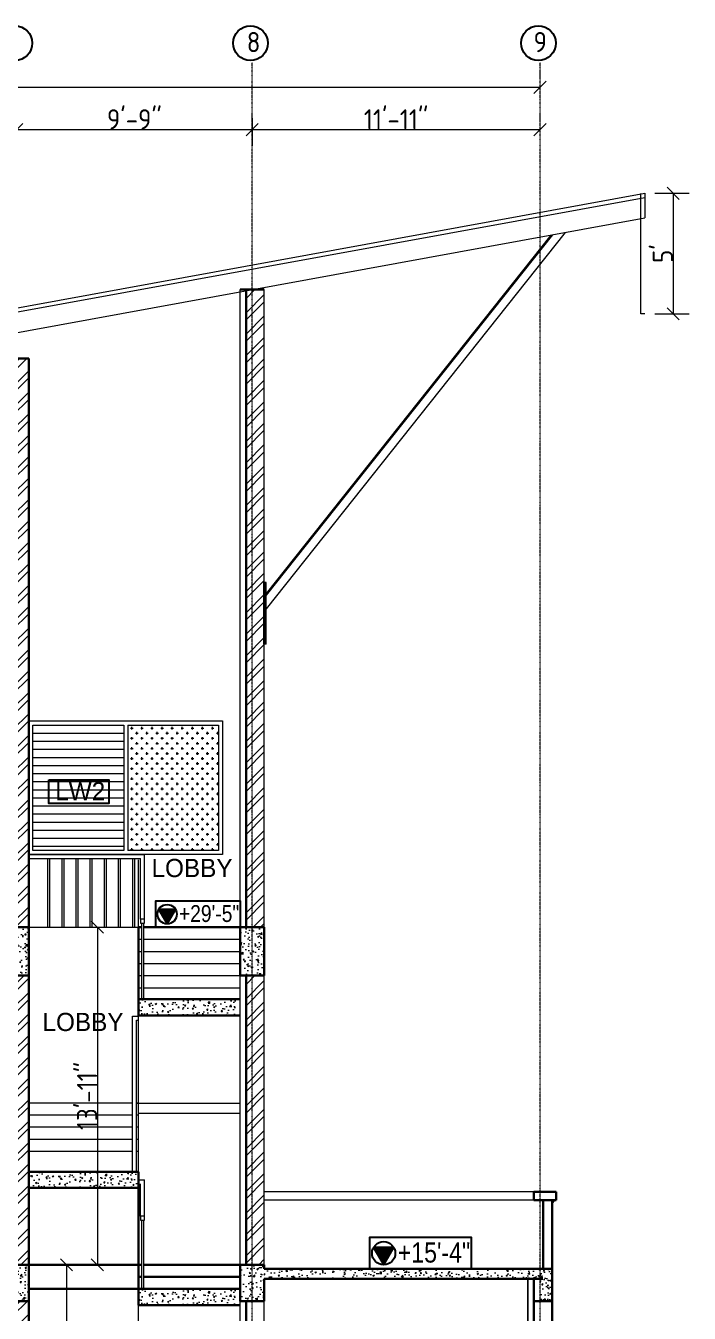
# Model space of a CAD drawing. Extents: x -95606 to 113309, y -42160 to -940.
# Drawn here: x -30488 to -30160, y -17604 to -16967 of the extents above; entities that cross this region are included whole.
import ezdxf

# ---------------------------------------------------------------- set-up
doc = ezdxf.new("R2010")
doc.units = 0
doc.header["$LTSCALE"] = 0.02
doc.header["$MEASUREMENT"] = 0
doc.header["$PDMODE"] = 3
doc.header["$PDSIZE"] = -2
doc.linetypes.add('ACAD_ISO04W100', pattern=[30, 24, -3, 0, -3])
doc.linetypes.add('CENTERX2', pattern=[101.6, 63.5, -12.7, 12.7, -12.7])
doc.layers.get('0').update_dxf_attribs({"linetype": 'CONTINUOUS'})
doc.layers.get('DEFPOINTS').update_dxf_attribs({"linetype": 'CONTINUOUS'})
for name, color, linetype, lineweight in [('dimension', 250, 'CONTINUOUS', 18), ('DOOR WIN TEXT', 102, 'CONTINUOUS', 25), ('Hatch', 252, 'CONTINUOUS', 9), ('RBH CENTER LINE', 1, 'ACAD_ISO04W100', 13), ('RBH DIMENSIONS', 8, 'CONTINUOUS', 15), ('RBH FURNISHING', 112, 'CONTINUOUS', 0), ('RBH GLASS', 254, 'CONTINUOUS', 5), ('RBH HAND RAIL - 0.13', 131, 'CONTINUOUS', 13), ('RBH hatch', 43, 'CONTINUOUS', 0), ('RBH TEXT', 50, 'CONTINUOUS', 13), ('RBH TEXT FRAME', 90, 'CONTINUOUS', 25), ('RBH WALL - 0.13', 253, 'CONTINUOUS', 13), ('RBH WALL - 0.18', 252, 'CONTINUOUS', 18), ('RBH WALL - 0.30', 7, 'CONTINUOUS', 30)]:
    doc.layers.add(name, color=color, linetype=linetype, lineweight=lineweight)
doc.layers.add('RBH DO & WIN', color=7, linetype='CONTINUOUS', lineweight=9, true_color=0x8a008a)
doc.styles.add('RBH-225', font='ARIALN.TTF', dxfattribs={"height": 225})
doc.styles.add('RBH-TEXT', font='ARIALN.TTF', dxfattribs={"height": 175})
doc.styles.get("Standard").update_dxf_attribs({"font": 'ISOCP'})
doc.dimstyles.new('RBH DIM 01', dxfattribs={"dimtxt": 10, "dimasz": 6, "dimexe": 8, "dimexo": 5, "dimgap": 0.09, "dimtad": 1, "dimdec": 0, "dimzin": 0, "dimdsep": 46, "dimlunit": 4, "dimtxsty": 'Standard', "dimblk": 'OBLIQUE', "dimcen": 0.09, "dimclrd": 4, "dimclre": 1, "dimclrt": 2, "dimadec": 0, "dimazin": 0, "dimtfac": 1, "dimtdec": 0, "dimtofl": 0, "dimtmove": 0, "dimatfit": 3, "dimldrblk": 'OPEN30', "dimfxl": 1, "dimtolj": 1, "dimtzin": 0, "dimlwd": -1, "dimlwe": -1, "dimarcsym": 0})
pattern_1 = [(50, (-400882.442, -522400.5036), (7.172601826, -0.62752135), [0.75, -8.25]), (355, (-400882.442, -522400.5036), (-1.38751334, 7.52192134), [0.6, -6.6]), (100.4514445, (-400881.8446, -522400.556), (5.78508847, 6.89439991), [0.63740192, -7.01142112]), (46.1842, (-400882.442, -522398.504), (10.67241331, -1.65519281), [1.125, -12.375]), (96.6356355, (-400881.553, -522398.642), (9.34661946, 9.741186), [0.95610342, -10.5171376]), (351.184164, (-400882.442, -522398.504), (9.34661945, 9.741186), [0.9, -9.90000001]), (21, (-400881.442, -522399.0036), (5.96907052, -4.026188907), [0.75, -8.25]), (326, (-400881.442, -522399.0036), (2.43315332, 7.25150045), [0.6, -6.6]), (71.4514447, (-400880.945, -522399.339), (8.40222377, 3.22531153), [0.6374019, -7.01142112]), (37.5, (-400882.4423, -522400.5036), (0.121598553, 3.328938538), [0, -6.52, 0, -6.7, 0, -6.625]), (7.5, (-400882.4423, -522400.5036), (2.630695374, 3.944117119), [0, -3.82, 0, -6.37, 0, -2.525]), (327.5, (-400884.6723, -522400.5036), (5.338224362, -0.225548717), [0, -2.5, 0, -7.8, 0, -10.35]), (317.5, (-400885.6723, -522400.5036), (5.831861693, 1.001049823), [0, -3.25, 0, -5.18, 0, -7.35])]
pattern_2 = [(50, (-400913.839, -522400.5036), (7.172601826, -0.62752135), [0.75, -8.25]), (355, (-400913.839, -522400.5036), (-1.38751334, 7.52192134), [0.6, -6.6]), (100.4514445, (-400913.241, -522400.556), (5.78508847, 6.89439991), [0.63740192, -7.01142112]), (46.1842, (-400913.839, -522398.504), (10.67241331, -1.65519281), [1.125, -12.375]), (96.6356355, (-400912.95, -522398.642), (9.34661946, 9.741186), [0.95610342, -10.5171376]), (351.184164, (-400913.839, -522398.504), (9.34661945, 9.741186), [0.9, -9.90000001]), (21, (-400912.839, -522399.0036), (5.96907052, -4.026188907), [0.75, -8.25]), (326, (-400912.839, -522399.0036), (2.43315332, 7.25150045), [0.6, -6.6]), (71.4514447, (-400912.3416, -522399.339), (8.40222377, 3.22531153), [0.6374019, -7.01142112]), (37.5, (-400913.839, -522400.5036), (0.121598553, 3.328938538), [0, -6.52, 0, -6.7, 0, -6.625]), (7.5, (-400913.839, -522400.5036), (2.630695374, 3.944117119), [0, -3.82, 0, -6.37, 0, -2.525]), (327.5, (-400916.069, -522400.5036), (5.338224362, -0.225548717), [0, -2.5, 0, -7.8, 0, -10.35]), (317.5, (-400917.069, -522400.5036), (5.831861693, 1.001049823), [0, -3.25, 0, -5.18, 0, -7.35])]

# ---------------------------------------------------------------- blocks, each defined once
blk = doc.blocks.new('_Oblique')
at = {"color": 0, "linetype": 'ByBlock', "lineweight": -2}
blk.add_line((-0.5, -0.5), (0.5, 0.5), dxfattribs=at)
blk = doc.blocks.new('*D697')
at = {"layer": 'DEFPOINTS', "color": 0, "lineweight": -2, "ltscale": 0.75, "transparency": 16777216}
for p in [(-30492.7, -17005.26), (-30376.1, -17007.61), (-30376.1, -17018.3)]:
    blk.add_point(p, dxfattribs=at)
at = {"layer": 'RBH DIMENSIONS', "color": 1, "ltscale": 0.75, "transparency": 16777216}
for p, q in [((-30492.7, -17010.26), (-30492.7, -17026.3)), ((-30376.1, -17012.61), (-30376.1, -17026.3))]:
    blk.add_line(p, q, dxfattribs=at)
at = {"layer": 'RBH DIMENSIONS', "color": 4, "ltscale": 0.75, "transparency": 16777216}
blk.add_line((-30492.7, -17018.3), (-30376.1, -17018.3), dxfattribs=at)
at = {"layer": 'RBH DIMENSIONS', "color": 4, "ltscale": 0.75, "transparency": 16777216, "xscale": 6, "yscale": 6, "zscale": 6, "rotation": 180}
blk.add_blockref('_Oblique', (-30492.7, -17018.3), dxfattribs=at)
at = {"layer": 'RBH DIMENSIONS', "color": 4, "ltscale": 0.75, "transparency": 16777216, "xscale": 6, "yscale": 6, "zscale": 6}
blk.add_blockref('_Oblique', (-30376.1, -17018.3), dxfattribs=at)
at = {"layer": 'RBH DIMENSIONS', "color": 2, "ltscale": 0.75, "transparency": 16777216, "insert": (-30434.4, -17013.21), "char_height": 10, "attachment_point": 5}
blk.add_mtext('\\A1;9\'-9"', dxfattribs=at)
blk = doc.blocks.new('_Open30')
at = {"color": 0, "linetype": 'ByBlock', "lineweight": -2}
for p, q in [((-1, 0.27), (0, 0)), ((0, 0), (-1, -0.27)), ((0, 0), (-1, 0))]:
    blk.add_line(p, q, dxfattribs=at)
blk = doc.blocks.new('*D698')
at = {"layer": 'DEFPOINTS', "color": 0, "lineweight": -2, "ltscale": 0.75, "transparency": 16777216}
for p in [(-30376.1, -17018.3), (-30233.55, -17018.3), (-30233.55, -17018.3)]:
    blk.add_point(p, dxfattribs=at)
at = {"layer": 'RBH DIMENSIONS', "color": 1, "ltscale": 0.75, "transparency": 16777216}
for p, q in [((-30376.1, -17013.3), (-30376.1, -17010.3)), ((-30233.55, -17013.3), (-30233.55, -17010.3))]:
    blk.add_line(p, q, dxfattribs=at)
at = {"layer": 'RBH DIMENSIONS', "color": 4, "ltscale": 0.75, "transparency": 16777216}
blk.add_line((-30376.1, -17018.3), (-30233.55, -17018.3), dxfattribs=at)
at = {"layer": 'RBH DIMENSIONS', "color": 4, "ltscale": 0.75, "transparency": 16777216, "xscale": 6, "yscale": 6, "zscale": 6, "rotation": 180}
blk.add_blockref('_Oblique', (-30376.1, -17018.3), dxfattribs=at)
at = {"layer": 'RBH DIMENSIONS', "color": 4, "ltscale": 0.75, "transparency": 16777216, "xscale": 6, "yscale": 6, "zscale": 6}
blk.add_blockref('_Oblique', (-30233.55, -17018.3), dxfattribs=at)
at = {"layer": 'RBH DIMENSIONS', "color": 2, "ltscale": 0.75, "transparency": 16777216, "insert": (-30304.82, -17013.21), "char_height": 10, "attachment_point": 5}
blk.add_mtext('\\A1;11\'-11"', dxfattribs=at)
blk = doc.blocks.new('*D702')
at = {"layer": 'DEFPOINTS', "color": 0, "lineweight": -2, "ltscale": 0.75, "transparency": 16777216}
for p in [(-30449.7, -17579.94), (-30468, -17753.94), (-30449.7, -17753.94)]:
    blk.add_point(p, dxfattribs=at)
at = {"layer": 'RBH DIMENSIONS', "color": 1, "ltscale": 0.75, "transparency": 16777216}
for p, q in [((-30454.7, -17579.94), (-30476, -17579.94)), ((-30454.7, -17753.94), (-30476, -17753.94))]:
    blk.add_line(p, q, dxfattribs=at)
at = {"layer": 'RBH DIMENSIONS', "color": 4, "ltscale": 0.75, "transparency": 16777216}
blk.add_line((-30468, -17579.94), (-30468, -17753.94), dxfattribs=at)
at = {"layer": 'RBH DIMENSIONS', "color": 4, "ltscale": 0.75, "transparency": 16777216, "xscale": 6, "yscale": 6, "zscale": 6}
for p, rotation in [((-30468, -17579.94), 90), ((-30468, -17753.94), 270)]:
    blk.add_blockref('_Oblique', p, dxfattribs=dict(at, rotation=rotation))
at = {"layer": 'RBH DIMENSIONS', "color": 2, "ltscale": 0.75, "transparency": 16777216, "insert": (-30473.09, -17666.94), "char_height": 10, "attachment_point": 5, "rotation": 90}
blk.add_mtext('\\A1;14\'-6"', dxfattribs=at)
blk = doc.blocks.new('*D743')
at = {"layer": 'DEFPOINTS', "color": 0, "lineweight": -2, "ltscale": 0.75, "transparency": 16777216}
for p in [(-30181.7, -17049.8), (-30181.7, -17109.48), (-30167.67, -17109.48)]:
    blk.add_point(p, dxfattribs=at)
at = {"layer": 'RBH DIMENSIONS', "color": 1, "ltscale": 0.75, "transparency": 16777216}
for p, q in [((-30176.7, -17049.8), (-30159.67, -17049.8)), ((-30176.7, -17109.48), (-30159.67, -17109.48))]:
    blk.add_line(p, q, dxfattribs=at)
at = {"layer": 'RBH DIMENSIONS', "color": 4, "ltscale": 0.75, "transparency": 16777216}
blk.add_line((-30167.67, -17049.8), (-30167.67, -17109.48), dxfattribs=at)
at = {"layer": 'RBH DIMENSIONS', "color": 4, "ltscale": 0.75, "transparency": 16777216, "xscale": 6, "yscale": 6, "zscale": 6}
for p, rotation in [((-30167.67, -17049.8), 90), ((-30167.67, -17109.48), 270)]:
    blk.add_blockref('_Oblique', p, dxfattribs=dict(at, rotation=rotation))
at = {"layer": 'RBH DIMENSIONS', "color": 2, "ltscale": 0.75, "transparency": 16777216, "insert": (-30172.76, -17079.64), "char_height": 10, "attachment_point": 5, "rotation": 90}
blk.add_mtext("\\A1;5'", dxfattribs=at)
blk = doc.blocks.new('*D717')
at = {"layer": 'DEFPOINTS', "color": 0, "lineweight": -2, "ltscale": 0.75, "transparency": 16777216}
for p in [(-31787.7, -16993.47), (-30233.55, -16997.35), (-30233.55, -16998.46)]:
    blk.add_point(p, dxfattribs=at)
at = {"layer": 'RBH WALL - 0.13', "color": 1, "ltscale": 0.75, "transparency": 16777216}
for p, q in [((-30233.55, -16993.46), (-30233.55, -16989.35)), ((-31787.7, -16998.47), (-31787.7, -17005.35))]:
    blk.add_line(p, q, dxfattribs=at)
at = {"layer": 'RBH WALL - 0.13', "color": 4, "ltscale": 0.75, "transparency": 16777216}
blk.add_line((-31787.7, -16997.35), (-30233.55, -16997.35), dxfattribs=at)
at = {"layer": 'RBH WALL - 0.13', "color": 4, "ltscale": 0.75, "transparency": 16777216, "xscale": 6, "yscale": 6, "zscale": 6, "rotation": 180}
blk.add_blockref('_Oblique', (-31787.7, -16997.35), dxfattribs=at)
at = {"layer": 'RBH WALL - 0.13', "color": 4, "ltscale": 0.75, "transparency": 16777216, "xscale": 6, "yscale": 6, "zscale": 6}
blk.add_blockref('_Oblique', (-30233.55, -16997.35), dxfattribs=at)
at = {"layer": 'RBH WALL - 0.13', "color": 2, "ltscale": 0.75, "transparency": 16777216, "insert": (-31010.63, -16992.26), "char_height": 10, "attachment_point": 5}
blk.add_mtext('\\A1;129\'-6"', dxfattribs=at)
blk = doc.blocks.new('*D762')
at = {"layer": 'DEFPOINTS', "color": 0, "lineweight": -2, "ltscale": 0.75, "transparency": 16777216}
for p in [(-30452.9, -17412.9), (-30452.9, -17579.94), (-30452.73, -17579.94)]:
    blk.add_point(p, dxfattribs=at)
at = {"layer": 'dimension', "color": 4, "ltscale": 0.75, "transparency": 16777216}
blk.add_line((-30452.73, -17412.9), (-30452.73, -17579.94), dxfattribs=at)
at = {"layer": 'dimension', "color": 1, "ltscale": 0.75, "transparency": 16777216}
for p, q in [((-30447.9, -17412.9), (-30444.73, -17412.9)), ((-30447.9, -17579.94), (-30444.73, -17579.94))]:
    blk.add_line(p, q, dxfattribs=at)
at = {"layer": 'dimension', "color": 4, "ltscale": 0.75, "transparency": 16777216, "xscale": 6, "yscale": 6, "zscale": 6}
for p, rotation in [((-30452.73, -17412.9), 90), ((-30452.73, -17579.94), 270)]:
    blk.add_blockref('_Oblique', p, dxfattribs=dict(at, rotation=rotation))
at = {"layer": 'dimension', "color": 2, "ltscale": 0.75, "transparency": 16777216, "insert": (-30457.82, -17496.42), "char_height": 10, "attachment_point": 5, "rotation": 90}
blk.add_mtext('\\A1;13\'-11"', dxfattribs=at)

msp = doc.modelspace()

# ---------------------------------------------------------------- hatches: boundary and pattern name
at = {"layer": 'Hatch', "ltscale": 0.75}
h = msp.add_hatch(dxfattribs=at)
h.set_pattern_fill('ANSI32', color=256, scale=20)
h.set_pattern_definition([(45, (-400913.839, -522400.5036), (-5.30330086, 5.30330086), []), (45, (-400910.3035, -522400.5036), (-5.30330086, 5.30330086), [])])
h.paths.add_polyline_path([(-30370.099, -17097.474), (-30376.099, -17097.474), (-30376.099, -17412.898), (-30370.099, -17412.898)])
h.paths.add_polyline_path([(-30379.099, -17098.126), (-30379.099, -17412.898), (-30376.099, -17412.898), (-30376.099, -17098.126)])
h.paths.add_polyline_path([(-30370.099, -17436.898), (-30376.099, -17436.898), (-30376.099, -17579.942), (-30370.099, -17579.942)])
h.paths.add_polyline_path([(-30376.099, -17436.898), (-30379.099, -17436.898), (-30379.099, -17579.942), (-30376.099, -17579.942)])
h = msp.add_hatch(dxfattribs=at)
h.set_pattern_fill('ANSI32', color=256, scale=20)
h.set_pattern_definition([(45, (-400918.442, -522400.5036), (-5.30330086, 5.30330086), []), (45, (-400914.907, -522400.5036), (-5.30330086, 5.30330086), [])])
h.paths.add_polyline_path([(-30486.703, -17597.942), (-30494.703, -17597.942), (-30494.703, -17753.942), (-30486.703, -17753.942)])
h.paths.add_polyline_path([(-30486.703, -17131.552), (-30494.703, -17131.552), (-30494.703, -17342.942), (-30486.703, -17342.942)])
h.paths.add_polyline_path([(-30494.703, -17412.898), (-30486.703, -17412.898), (-30486.703, -17342.942), (-30494.703, -17342.942)])
h.paths.add_polyline_path([(-30486.703, -17436.898), (-30494.703, -17436.898), (-30494.703, -17579.942), (-30486.703, -17579.942)])
h = msp.add_hatch(dxfattribs=at)
h.set_pattern_fill('AR-CONC', color=256)
h.set_pattern_definition([(50, (-400882.442, -522393.5036), (7.172601826, -0.62752135), [0.75, -8.25]), (355, (-400882.442, -522393.5036), (-1.38751334, 7.52192134), [0.6, -6.6]), (100.4514445, (-400881.8446, -522393.556), (5.78508847, 6.89439991), [0.63740192, -7.01142112]), (46.1842, (-400882.442, -522391.504), (10.67241331, -1.65519281), [1.125, -12.375]), (96.6356355, (-400881.553, -522391.642), (9.34661946, 9.741186), [0.95610342, -10.5171376]), (351.184164, (-400882.442, -522391.504), (9.34661945, 9.741186), [0.9, -9.90000001]), (21, (-400881.442, -522392.0036), (5.96907052, -4.026188907), [0.75, -8.25]), (326, (-400881.442, -522392.0036), (2.43315332, 7.25150045), [0.6, -6.6]), (71.4514447, (-400880.945, -522392.339), (8.40222377, 3.22531153), [0.6374019, -7.01142112]), (37.5, (-400882.4423, -522393.5036), (0.121598553, 3.328938538), [0, -6.52, 0, -6.7, 0, -6.625]), (7.5, (-400882.4423, -522393.5036), (2.630695374, 3.944117119), [0, -3.82, 0, -6.37, 0, -2.525]), (327.5, (-400884.6723, -522393.5036), (5.338224362, -0.225548717), [0, -2.5, 0, -7.8, 0, -10.35]), (317.5, (-400885.6723, -522393.5036), (5.831861693, 1.001049823), [0, -3.25, 0, -5.18, 0, -7.35])])
h.paths.add_polyline_path([(-30492.703, -17412.898), (-30498.703, -17412.898), (-30498.703, -17436.898), (-30492.703, -17436.898)])
h.paths.add_polyline_path([(-30486.703, -17412.898), (-30492.703, -17412.898), (-30492.703, -17436.898), (-30486.703, -17436.898)])
h = msp.add_hatch(dxfattribs=at)
h.set_pattern_fill('AR-CONC', color=256)
h.set_pattern_definition([(50, (-400882.442, -522470.4596), (7.172601826, -0.62752135), [0.75, -8.25]), (355, (-400882.442, -522470.4596), (-1.38751334, 7.52192134), [0.6, -6.6]), (100.4514445, (-400881.8446, -522470.512), (5.78508847, 6.89439991), [0.63740192, -7.01142112]), (46.1842, (-400882.442, -522468.46), (10.67241331, -1.65519281), [1.125, -12.375]), (96.6356355, (-400881.553, -522468.598), (9.34661946, 9.741186), [0.95610342, -10.5171376]), (351.184164, (-400882.442, -522468.46), (9.34661945, 9.741186), [0.9, -9.90000001]), (21, (-400881.442, -522468.9596), (5.96907052, -4.026188907), [0.75, -8.25]), (326, (-400881.442, -522468.9596), (2.43315332, 7.25150045), [0.6, -6.6]), (71.4514447, (-400880.945, -522469.295), (8.40222377, 3.22531153), [0.6374019, -7.01142112]), (37.5, (-400882.4423, -522470.4596), (0.121598553, 3.328938538), [0, -6.52, 0, -6.7, 0, -6.625]), (7.5, (-400882.4423, -522470.4596), (2.630695374, 3.944117119), [0, -3.82, 0, -6.37, 0, -2.525]), (327.5, (-400884.6723, -522470.4596), (5.338224362, -0.225548717), [0, -2.5, 0, -7.8, 0, -10.35]), (317.5, (-400885.6723, -522470.4596), (5.831861693, 1.001049823), [0, -3.25, 0, -5.18, 0, -7.35])])
h.paths.add_polyline_path([(-30376.099, -17412.898), (-30382.099, -17412.898), (-30382.099, -17425.424), (-30382.099, -17436.898), (-30376.099, -17436.898)])
h.paths.add_polyline_path([(-30370.099, -17412.898), (-30376.099, -17412.898), (-30376.099, -17436.898), (-30370.099, -17436.898)])
h = msp.add_hatch(dxfattribs=at)
h.set_pattern_fill('AR-CONC', color=256)
h.set_pattern_definition([(50, (-400916.1406, -522257.1296), (7.172601826, -0.62752135), [0.75, -8.25]), (355, (-400916.141, -522257.1296), (-1.38751334, 7.52192134), [0.6, -6.6]), (100.4514445, (-400915.543, -522257.182), (5.78508847, 6.89439991), [0.63740192, -7.01142112]), (46.1842, (-400916.141, -522255.13), (10.67241331, -1.65519281), [1.125, -12.375]), (96.6356355, (-400915.251, -522255.268), (9.34661946, 9.741186), [0.95610342, -10.5171376]), (351.184164, (-400916.141, -522255.13), (9.34661945, 9.741186), [0.9, -9.90000001]), (21, (-400915.1406, -522255.6296), (5.96907052, -4.026188907), [0.75, -8.25]), (326, (-400915.141, -522255.6296), (2.43315332, 7.25150045), [0.6, -6.6]), (71.4514447, (-400914.643, -522255.965), (8.40222377, 3.22531153), [0.6374019, -7.01142112]), (37.5, (-400916.1406, -522257.1296), (0.121598553, 3.328938538), [0, -6.52, 0, -6.7, 0, -6.625]), (7.5, (-400916.1406, -522257.1296), (2.630695374, 3.944117119), [0, -3.82, 0, -6.37, 0, -2.525]), (327.5, (-400918.3706, -522257.1296), (5.338224362, -0.225548717), [0, -2.5, 0, -7.8, 0, -10.35]), (317.5, (-400919.3706, -522257.1296), (5.831861693, 1.001049823), [0, -3.25, 0, -5.18, 0, -7.35])])
h.paths.add_polyline_path([(-30384.401, -17448.568), (-30432.401, -17448.568), (-30432.401, -17456.568), (-30384.401, -17456.568), (-30384.401, -17454.568)])
h = msp.add_hatch(dxfattribs=at)
h.set_pattern_fill('AR-CONC', color=256)
h.set_pattern_definition([(50, (-400967.1406, -522342.5036), (7.172601826, -0.62752135), [0.75, -8.25]), (355, (-400967.141, -522342.5036), (-1.38751334, 7.52192134), [0.6, -6.6]), (100.4514445, (-400966.543, -522342.556), (5.78508847, 6.89439991), [0.63740192, -7.01142112]), (46.1842, (-400967.141, -522340.504), (10.67241331, -1.65519281), [1.125, -12.375]), (96.6356355, (-400966.251, -522340.642), (9.34661946, 9.741186), [0.95610342, -10.5171376]), (351.184164, (-400967.141, -522340.504), (9.34661945, 9.741186), [0.9, -9.90000001]), (21, (-400966.1406, -522341.0036), (5.96907052, -4.026188907), [0.75, -8.25]), (326, (-400966.141, -522341.0036), (2.43315332, 7.25150045), [0.6, -6.6]), (71.4514447, (-400965.643, -522341.339), (8.40222377, 3.22531153), [0.6374019, -7.01142112]), (37.5, (-400967.1406, -522342.5036), (0.121598553, 3.328938538), [0, -6.52, 0, -6.7, 0, -6.625]), (7.5, (-400967.1406, -522342.5036), (2.630695374, 3.944117119), [0, -3.82, 0, -6.37, 0, -2.525]), (327.5, (-400969.3706, -522342.5036), (5.338224362, -0.225548717), [0, -2.5, 0, -7.8, 0, -10.35]), (317.5, (-400970.3706, -522342.5036), (5.831861693, 1.001049823), [0, -3.25, 0, -5.18, 0, -7.35])])
h.paths.add_polyline_path([(-30432.401, -17533.942), (-30486.703, -17533.942), (-30486.703, -17541.942), (-30432.847, -17541.942), (-30432.401, -17539.942)])
h = msp.add_hatch(dxfattribs=at)
h.set_pattern_fill('AR-CONC', color=256)
h.set_pattern_definition(pattern_1)
h.paths.add_polyline_path([(-30486.703, -17584.942), (-30486.703, -17579.942), (-30539.703, -17579.942), (-30539.703, -17584.942), (-30533.703, -17584.942), (-30533.703, -17584.942)])
h = msp.add_hatch(dxfattribs=at)
h.set_pattern_fill('AR-CONC', color=256)
h.set_pattern_definition(pattern_2)
h.paths.add_polyline_path([(-30382.099, -17579.942), (-30382.099, -17597.942), (-30376.099, -17597.942), (-30376.099, -17579.942)])
h = msp.add_hatch(dxfattribs=at)
h.set_pattern_fill('AR-CONC', color=256)
h.set_pattern_definition(pattern_2)
h.paths.add_polyline_path([(-30370.099, -17586.942), (-30232.099, -17586.942), (-30232.099, -17597.942), (-30229.099, -17597.942), (-30229.099, -17581.942), (-30232.099, -17581.942), (-30370.099, -17581.942), (-30370.099, -17579.942), (-30376.099, -17579.942), (-30376.099, -17597.942), (-30370.099, -17597.942)])
h = msp.add_hatch(dxfattribs=at)
h.set_pattern_fill('AR-CONC', color=256)
h.set_pattern_definition([(50, (-400918.289, -522400.5036), (7.172601826, -0.62752135), [0.75, -8.25]), (355, (-400918.289, -522400.5036), (-1.38751334, 7.52192134), [0.6, -6.6]), (100.4514445, (-400917.6914, -522400.556), (5.78508847, 6.89439991), [0.63740192, -7.01142112]), (46.1842, (-400918.289, -522398.504), (10.67241331, -1.65519281), [1.125, -12.375]), (96.6356355, (-400917.4, -522398.642), (9.34661946, 9.741186), [0.95610342, -10.5171376]), (351.184164, (-400918.289, -522398.504), (9.34661945, 9.741186), [0.9, -9.90000001]), (21, (-400917.289, -522399.0036), (5.96907052, -4.026188907), [0.75, -8.25]), (326, (-400917.289, -522399.0036), (2.43315332, 7.25150045), [0.6, -6.6]), (71.4514447, (-400916.792, -522399.339), (8.40222377, 3.22531153), [0.6374019, -7.01142112]), (37.5, (-400918.289, -522400.5036), (0.121598553, 3.328938538), [0, -6.52, 0, -6.7, 0, -6.625]), (7.5, (-400918.289, -522400.5036), (2.630695374, 3.944117119), [0, -3.82, 0, -6.37, 0, -2.525]), (327.5, (-400920.519, -522400.5036), (5.338224362, -0.225548717), [0, -2.5, 0, -7.8, 0, -10.35]), (317.5, (-400921.519, -522400.5036), (5.831861693, 1.001049823), [0, -3.25, 0, -5.18, 0, -7.35])])
h.paths.add_polyline_path([(-30227.549, -17581.942), (-30233.549, -17581.942), (-30233.549, -17597.942), (-30227.549, -17597.942)])
h = msp.add_hatch(dxfattribs=at)
h.set_pattern_fill('AR-CONC', color=256)
h.set_pattern_definition(pattern_1)
h.paths.add_polyline_path([(-30492.703, -17584.942), (-30498.703, -17584.942), (-30498.703, -17597.942), (-30492.703, -17597.942)])
h.paths.add_polyline_path([(-30486.703, -17584.942), (-30492.703, -17584.942), (-30492.703, -17597.942), (-30486.703, -17597.942)])
h = msp.add_hatch(dxfattribs=at)
h.set_pattern_fill('AR-CONC', color=256)
h.set_pattern_definition([(50, (-400916.1406, -522400.5036), (7.172601826, -0.62752135), [0.75, -8.25]), (355, (-400916.141, -522400.5036), (-1.38751334, 7.52192134), [0.6, -6.6]), (100.4514445, (-400915.543, -522400.556), (5.78508847, 6.89439991), [0.63740192, -7.01142112]), (46.1842, (-400916.141, -522398.504), (10.67241331, -1.65519281), [1.125, -12.375]), (96.6356355, (-400915.251, -522398.642), (9.34661946, 9.741186), [0.95610342, -10.5171376]), (351.184164, (-400916.141, -522398.504), (9.34661945, 9.741186), [0.9, -9.90000001]), (21, (-400915.1406, -522399.0036), (5.96907052, -4.026188907), [0.75, -8.25]), (326, (-400915.141, -522399.0036), (2.43315332, 7.25150045), [0.6, -6.6]), (71.4514447, (-400914.643, -522399.339), (8.40222377, 3.22531153), [0.6374019, -7.01142112]), (37.5, (-400916.1406, -522400.5036), (0.121598553, 3.328938538), [0, -6.52, 0, -6.7, 0, -6.625]), (7.5, (-400916.1406, -522400.5036), (2.630695374, 3.944117119), [0, -3.82, 0, -6.37, 0, -2.525]), (327.5, (-400918.3706, -522400.5036), (5.338224362, -0.225548717), [0, -2.5, 0, -7.8, 0, -10.35]), (317.5, (-400919.3706, -522400.5036), (5.831861693, 1.001049823), [0, -3.25, 0, -5.18, 0, -7.35])])
h.paths.add_polyline_path([(-30384.401, -17591.942), (-30432.401, -17591.942), (-30432.401, -17599.942), (-30384.401, -17599.942), (-30384.401, -17597.942)])
at = {"layer": 'RBH GLASS'}
h = msp.add_hatch(dxfattribs=at)
h.set_pattern_fill('CROSS', color=256, scale=10)
h.set_pattern_definition([(0, (-402091.292, -522179.4596), (2.5, 2.5), [1.25, -3.75]), (90, (-402090.667, -522180.0846), (-2.5, 2.5), [1.25, -3.75])])
h.paths.add_polyline_path([(-30392.703, -17312.898), (-30437.703, -17312.898), (-30437.703, -17374.898), (-30392.703, -17374.898)])
at = {"layer": 'RBH TEXT FRAME'}
h = msp.add_hatch(dxfattribs=at)
h.set_pattern_fill('ANSI31', color=1, scale=3.332)
h.set_pattern_definition([(45, (-113339.6262, -18094.14562), (-0.2945099744, 0.2945099744), [])])
h.paths.add_polyline_path([(-30414.026, -17404.089), (-30422.326, -17404.089), (-30418.176, -17411.277)])
h = msp.add_hatch(dxfattribs=at)
h.set_pattern_fill('ANSI31', color=1, scale=4)
h.set_pattern_definition([(45, (-129856.537, -18399.7662), (-0.3535533906, 0.3535533906), [])])
h.paths.add_polyline_path([(-30305.996, -17571.367), (-30315.961, -17571.367), (-30310.978, -17579.996)])

# ---------------------------------------------------------------- linework, layer by layer
at = {"layer": 'dimension', "ltscale": 0.75}
for p, q in [((-30432.401, -17454.942), (-30432.401, -17379.612)), ((-30498.703, -17412.898), (-30486.703, -17412.898)), ((-30432.401, -17533.942), (-30432.401, -17456.568))]:
    msp.add_line(p, q, dxfattribs=at)
at = {"layer": 'RBH CENTER LINE', "linetype": 'CENTERX2', "ltscale": 0.12}
for p, q in [((-30376.099, -18008.254), (-30376.099, -16985.003)), ((-30233.549, -18008.254), (-30233.549, -16985.003))]:
    msp.add_line(p, q, dxfattribs=at)
at = {"layer": 'RBH DO & WIN', "ltscale": 0.75}
for p, q in [((-30484.703, -17312.898), (-30439.703, -17312.898)), ((-30439.703, -17312.898), (-30439.703, -17374.898)), ((-30437.703, -17312.898), (-30437.703, -17374.898)), ((-30484.703, -17316.898), (-30439.703, -17316.898)), ((-30484.703, -17320.898), (-30439.703, -17320.898)), ((-30484.703, -17324.898), (-30439.703, -17324.898)), ((-30484.703, -17328.898), (-30439.703, -17328.898)), ((-30484.703, -17332.898), (-30439.703, -17332.898)), ((-30484.703, -17336.898), (-30439.703, -17336.898)), ((-30484.703, -17340.898), (-30439.703, -17340.898)), ((-30484.703, -17344.898), (-30439.703, -17344.898)), ((-30484.703, -17348.898), (-30439.703, -17348.898)), ((-30484.703, -17352.898), (-30439.703, -17352.898)), ((-30484.703, -17356.898), (-30439.703, -17356.898)), ((-30484.703, -17360.898), (-30439.703, -17360.898)), ((-30484.703, -17364.898), (-30439.703, -17364.898)), ((-30484.703, -17368.898), (-30439.703, -17368.898)), ((-30484.703, -17372.898), (-30439.703, -17372.898))]:
    msp.add_line(p, q, dxfattribs=at)
msp.add_lwpolyline([(-30486.703, -17310.898), (-30390.703, -17310.898), (-30390.703, -17376.898), (-30486.703, -17376.898)], close=True, dxfattribs=at)
for points in [[(-30439.703, -17374.898), (-30484.703, -17374.898), (-30484.703, -17312.898), (-30439.703, -17312.898)], [(-30437.703, -17312.898), (-30392.703, -17312.898), (-30392.703, -17374.898), (-30437.703, -17374.898)]]:
    msp.add_lwpolyline(points, dxfattribs=at)
at = {"layer": 'RBH FURNISHING', "ltscale": 0.75}
for p, q in [((-31841.703, -17352.723), (-30181.703, -17049.802)), ((-31841.703, -17354.756), (-30181.703, -17051.835)), ((-30183.703, -17109.482), (-30183.703, -17049.977)), ((-30181.703, -17049.802), (-30181.703, -17062)), ((-31841.703, -17364.921), (-30181.703, -17062)), ((-30181.703, -17109.482), (-30183.703, -17109.482))]:
    msp.add_line(p, q, dxfattribs=at)
at = {"layer": 'RBH HAND RAIL - 0.13', "ltscale": 0.75}
for p, q in [((-30486.703, -17376.898), (-30429.401, -17376.898)), ((-30429.401, -17408.881), (-30429.401, -17376.898)), ((-30486.703, -17378.898), (-30431.401, -17378.898)), ((-30477.401, -17378.898), (-30477.401, -17412.898)), ((-30476.401, -17378.898), (-30476.401, -17412.898)), ((-30470.401, -17378.898), (-30470.401, -17412.898)), ((-30469.401, -17378.898), (-30469.401, -17412.898)), ((-30463.401, -17378.898), (-30463.401, -17412.898)), ((-30462.401, -17378.898), (-30462.401, -17412.898)), ((-30456.401, -17378.898), (-30456.401, -17412.898)), ((-30455.401, -17378.898), (-30455.401, -17412.898)), ((-30449.401, -17378.898), (-30449.401, -17412.898)), ((-30448.401, -17378.898), (-30448.401, -17412.898)), ((-30442.401, -17378.898), (-30442.401, -17412.898)), ((-30441.401, -17378.898), (-30441.401, -17412.898)), ((-30435.401, -17378.898), (-30435.401, -17412.898)), ((-30434.401, -17378.898), (-30434.401, -17412.898)), ((-30431.401, -17408.881), (-30431.401, -17378.898)), ((-30430.901, -17410.881), (-30430.901, -17448.568)), ((-30429.901, -17410.881), (-30429.901, -17448.568)), ((-30432.401, -17537.942), (-30429.401, -17537.942)), ((-30431.401, -17555.942), (-30431.401, -17539.942)), ((-30429.401, -17555.942), (-30429.401, -17537.942)), ((-30430.901, -17557.942), (-30430.901, -17591.942)), ((-30429.901, -17557.942), (-30429.901, -17591.942))]:
    msp.add_line(p, q, dxfattribs=at)
at = {"layer": 'RBH HAND RAIL - 0.13', "lineweight": 5, "ltscale": 0.75}
for p, q in [((-30435.401, -17533.942), (-30435.401, -17456.92)), ((-30435.401, -17456.92), (-30432.401, -17456.92)), ((-30433.401, -17533.942), (-30433.401, -17458.92)), ((-30433.401, -17458.92), (-30432.401, -17458.92))]:
    msp.add_line(p, q, dxfattribs=at)
at = {"layer": 'RBH HAND RAIL - 0.13', "ltscale": 0.75}
for points in [[(-30431.401, -17408.881), (-30431.401, -17410.881), (-30429.401, -17410.881), (-30429.401, -17408.881)], [(-30431.401, -17555.942), (-30431.401, -17557.942), (-30429.401, -17557.942), (-30429.401, -17555.942)]]:
    msp.add_lwpolyline(points, close=True, dxfattribs=at)
at = {"layer": 'RBH hatch', "ltscale": 0.75}
for p, q in [((-30432.401, -17418.898), (-30430.901, -17418.898)), ((-30429.901, -17418.898), (-30382.099, -17418.898)), ((-30432.401, -17424.898), (-30430.901, -17424.898)), ((-30429.901, -17424.898), (-30382.099, -17424.898)), ((-30432.401, -17430.898), (-30430.901, -17430.898)), ((-30429.901, -17430.898), (-30382.099, -17430.898)), ((-30432.401, -17436.898), (-30430.901, -17436.898)), ((-30429.901, -17436.898), (-30382.099, -17436.898)), ((-30432.401, -17442.898), (-30430.901, -17442.898)), ((-30429.901, -17442.898), (-30382.099, -17442.898)), ((-30435.401, -17499.92), (-30486.703, -17499.92)), ((-30435.401, -17499.92), (-30486.703, -17499.92)), ((-30435.401, -17505.92), (-30486.703, -17505.92)), ((-30433.401, -17499.92), (-30382.099, -17499.92)), ((-30432.401, -17499.92), (-30433.401, -17499.92)), ((-30432.401, -17505.92), (-30433.401, -17505.92)), ((-30432.401, -17504.92), (-30382.099, -17504.92)), ((-30435.401, -17511.92), (-30486.703, -17511.92)), ((-30432.401, -17511.92), (-30433.401, -17511.92)), ((-30435.401, -17517.92), (-30486.703, -17517.92)), ((-30432.401, -17517.92), (-30433.401, -17517.92)), ((-30435.401, -17523.92), (-30486.703, -17523.92)), ((-30432.401, -17523.92), (-30433.401, -17523.92)), ((-30432.401, -17657.942), (-30432.401, -17599.942))]:
    msp.add_line(p, q, dxfattribs=at)
at = {"layer": 'RBH TEXT FRAME', "color": 4}
msp.add_lwpolyline([(-30476.728, -17339.967), (-30447.063, -17339.967), (-30447.063, -17351.648), (-30476.728, -17351.648)], close=True, dxfattribs=at)
at = {"layer": 'RBH TEXT FRAME', "color": 1}
for points in [[(-30382.099, -17412.898), (-30423.844, -17412.898), (-30423.844, -17399.86), (-30382.099, -17399.86)], [(-30418.176, -17411.277), (-30414.026, -17404.089), (-30422.326, -17404.089)], [(-30267.669, -17581.942), (-30317.783, -17581.942), (-30317.783, -17566.29), (-30267.669, -17566.29)], [(-30310.978, -17579.996), (-30305.996, -17571.367), (-30315.961, -17571.367)]]:
    msp.add_lwpolyline(points, close=True, dxfattribs=at)
at = {"layer": 'RBH TEXT FRAME'}
for centre in [(-30493.531, -16975.473), (-30376.928, -16975.473), (-30234.378, -16975.473)]:
    msp.add_circle(centre, 8.578, dxfattribs=at)
at = {"layer": 'RBH TEXT FRAME', "color": 1}
for centre, radius in [((-30418.176, -17406.485), 4.793), ((-30310.978, -17574.243), 5.754)]:
    msp.add_circle(centre, radius, dxfattribs=at)
at = {"layer": 'RBH WALL - 0.13', "ltscale": 0.75}
for p, q in [((-30221.118, -17069.193), (-30369.099, -17255.404)), ((-30227.432, -17070.345), (-30369.099, -17248.61)), ((-30228.179, -17070.481), (-30369.099, -17247.807)), ((-30369.099, -17242.378), (-30370.099, -17242.378)), ((-30369.099, -17272.904), (-30369.099, -17242.378)), ((-30369.099, -17272.904), (-30370.099, -17272.904)), ((-30232.099, -17543.942), (-30370.099, -17543.942)), ((-30232.099, -17547.942), (-30370.099, -17547.942))]:
    msp.add_line(p, q, dxfattribs=at)
at = {"layer": 'RBH WALL - 0.18', "ltscale": 0.75}
for p, q in [((-30382.099, -17579.942), (-30382.099, -17097.474)), ((-30370.099, -17419.898), (-30370.099, -17097.474)), ((-30486.703, -17412.898), (-30432.401, -17412.898)), ((-30370.099, -17579.942), (-30370.099, -17436.898)), ((-30239.549, -17759.942), (-30239.549, -17586.942)), ((-30239.549, -17586.942), (-30239.549, -17759.942)), ((-30382.099, -17753.942), (-30382.099, -17597.942)), ((-30370.099, -17753.942), (-30370.099, -17597.942))]:
    msp.add_line(p, q, dxfattribs=at)
at = {"layer": 'RBH WALL - 0.30', "ltscale": 0.75}
for p, q in [((-30382.099, -17097.474), (-30370.099, -17097.474)), ((-30379.099, -17097.474), (-30379.099, -17412.898)), ((-30494.703, -17131.552), (-30486.703, -17131.552)), ((-30486.703, -17131.552), (-30486.703, -17342.942)), ((-30370.099, -17272.904), (-30370.099, -17242.378)), ((-30486.703, -17579.942), (-30486.703, -17342.942)), ((-30486.703, -17412.898), (-30498.703, -17412.898)), ((-30486.703, -17436.898), (-30486.703, -17412.898)), ((-30432.401, -17412.898), (-30430.901, -17412.898)), ((-30432.401, -17456.568), (-30432.401, -17412.898)), ((-30429.901, -17412.898), (-30382.099, -17412.898)), ((-30382.099, -17412.898), (-30382.099, -17436.898)), ((-30370.099, -17412.898), (-30382.099, -17412.898)), ((-30382.099, -17425.424), (-30382.099, -17412.898)), ((-30370.099, -17412.898), (-30370.099, -17436.898)), ((-30370.099, -17425.424), (-30370.099, -17412.898)), ((-30498.703, -17436.898), (-30486.703, -17436.898)), ((-30382.099, -17436.898), (-30370.099, -17436.898)), ((-30379.099, -17436.898), (-30379.099, -17579.942)), ((-30432.401, -17448.568), (-30382.099, -17448.568)), ((-30432.401, -17456.568), (-30382.099, -17456.568)), ((-30429.901, -17456.568), (-30382.099, -17456.568)), ((-30432.401, -17533.942), (-30486.703, -17533.942)), ((-30486.703, -17533.942), (-30432.401, -17533.942)), ((-30432.401, -17533.942), (-30432.401, -17579.942)), ((-30432.401, -17541.942), (-30486.703, -17541.942)), ((-30227.549, -17543.942), (-30236.549, -17543.942)), ((-30236.549, -17543.942), (-30236.549, -17547.942)), ((-30227.549, -17543.942), (-30225.549, -17543.942)), ((-30225.549, -17547.942), (-30225.549, -17543.942)), ((-30236.549, -17547.942), (-30227.549, -17547.942)), ((-30232.049, -17547.942), (-30232.049, -17581.942)), ((-30227.549, -17579.942), (-30227.549, -17547.942)), ((-30227.549, -17547.942), (-30225.549, -17547.942)), ((-30226.549, -17547.942), (-30227.549, -17549.519)), ((-30726.703, -17579.942), (-30486.703, -17579.942)), ((-30486.703, -17597.942), (-30486.703, -17579.942)), ((-30486.703, -17579.942), (-30430.901, -17579.942)), ((-30432.401, -17579.942), (-30432.401, -17599.942)), ((-30429.901, -17579.942), (-30382.099, -17579.942)), ((-30382.099, -17584.942), (-30382.099, -17579.942)), ((-30370.099, -17579.942), (-30370.099, -17581.942)), ((-30370.099, -17581.942), (-30232.099, -17581.942)), ((-30236.549, -17581.942), (-30227.549, -17581.942)), ((-30227.549, -17579.942), (-30227.549, -17597.942)), ((-30432.401, -17585.942), (-30430.901, -17585.942)), ((-30429.901, -17585.942), (-30382.099, -17585.942)), ((-30382.099, -17584.942), (-30382.099, -17597.942)), ((-30370.099, -17586.942), (-30232.099, -17586.942)), ((-30370.099, -17597.942), (-30370.099, -17586.942)), ((-30236.549, -17597.942), (-30236.549, -17586.942)), ((-30486.703, -17591.942), (-30432.401, -17591.942)), ((-30432.401, -17591.942), (-30382.099, -17591.942)), ((-30498.703, -17597.942), (-30486.703, -17597.942)), ((-30486.703, -17753.942), (-30486.703, -17597.942)), ((-30432.401, -17599.942), (-30382.099, -17599.942)), ((-30382.099, -17597.942), (-30370.099, -17597.942)), ((-30379.099, -17597.942), (-30379.099, -17753.942)), ((-30236.549, -17759.942), (-30236.549, -17597.942)), ((-30227.549, -17597.942), (-30236.549, -17597.942)), ((-30227.549, -17765.942), (-30227.549, -17597.942))]:
    msp.add_line(p, q, dxfattribs=at)
msp.add_lwpolyline([(-30382.099, -17579.942), (-30370.099, -17579.942)], dxfattribs=at)

# ---------------------------------------------------------------- texts
at = {"layer": 'DOOR WIN TEXT', "color": 4, "insert": (-30497.212, -17341.155), "char_height": 9, "attachment_point": 1, "style": 'RBH-225'}
msp.add_mtext_dynamic_manual_height_columns('\\pi23.61;{\\fStylus BT|b0|i0|c0|p34;LW2}', width=70.71517, gutter_width=1, heights=[0], dxfattribs=at)
at = {"layer": 'RBH TEXT', "char_height": 10, "attachment_point": 1}
for s, insert in [('\\pi9.8262;8', (-30388.59, -16969.975)), ('\\pi9.2786;9', (-30246.04, -16969.975))]:
    msp.add_mtext_dynamic_manual_height_columns(s, width=23.65244, gutter_width=1, heights=[0], dxfattribs=dict(at, insert=insert))
at = {"layer": 'RBH TEXT', "color": 0, "char_height": 9, "attachment_point": 1, "style": 'RBH-225'}
for insert in [(-30441.323, -17379.127), (-30495.301, -17455.306)]:
    msp.add_mtext_dynamic_manual_height_columns('\\pi15.397;{\\fStylus BT|b0|i0|c0|p34;LOBBY }', width=70.71517, gutter_width=1, heights=[0], dxfattribs=dict(at, insert=insert))
at = {"layer": 'RBH TEXT', "attachment_point": 1, "style": 'RBH-TEXT'}
for s, insert, char_height in [(' +29\'-5" ', (-30415.02, -17402.008), 8.33), (' +15\'-4" ', (-30307.19, -17568.869), 10)]:
    msp.add_mtext_dynamic_manual_height_columns(s, width=754.00156, gutter_width=280, heights=[0], dxfattribs=dict(at, insert=insert, char_height=char_height))

# ---------------------------------------------------------------- dimensions: what is measured, and where the dimension line sits
at = {"layer": 'dimension', "ltscale": 0.75}
dim = msp.add_linear_dim(base=(-30452.733, -17579.942), p1=(-30452.896, -17412.898), p2=(-30452.896, -17579.942), angle=90, dimstyle='RBH DIM 01', dxfattribs=at)
dim.commit()
dim.dimension.update_dxf_attribs({"geometry": '*D762', "text_midpoint": (-30457.823, -17496.42)})
at = {"layer": 'RBH DIMENSIONS', "ltscale": 0.75}
for base, p1, p2, picture, middle in [((-30376.099, -17018.296), (-30492.703, -17005.261), (-30376.099, -17007.606), '*D697', (-30434.401, -17013.206)), ((-30233.549, -17018.296), (-30376.099, -17018.296), (-30233.549, -17018.296), '*D698', (-30304.824, -17013.206))]:
    dim = msp.add_linear_dim(base=base, p1=p1, p2=p2, dimstyle='RBH DIM 01', dxfattribs=at)
    dim.commit()
    dim.dimension.update_dxf_attribs({"geometry": picture, "text_midpoint": middle})
for base, p1, p2, picture, middle in [((-30167.666, -17109.482), (-30181.703, -17049.802), (-30181.703, -17109.482), '*D743', (-30172.756, -17079.642)), ((-30468.001, -17753.942), (-30449.703, -17579.942), (-30449.703, -17753.942), '*D702', (-30473.091, -17666.942))]:
    dim = msp.add_linear_dim(base=base, p1=p1, p2=p2, angle=90, dimstyle='RBH DIM 01', dxfattribs=at)
    dim.commit()
    dim.dimension.update_dxf_attribs({"geometry": picture, "text_midpoint": middle})
at = {"layer": 'RBH WALL - 0.13', "ltscale": 0.75}
dim = msp.add_linear_dim(base=(-30233.549, -16997.35), p1=(-31787.703, -16993.473), p2=(-30233.549, -16998.463), dimstyle='RBH DIM 01', dxfattribs=at)
dim.commit()
dim.dimension.update_dxf_attribs({"geometry": '*D717', "text_midpoint": (-31010.626, -16992.259)})

doc.saveas('drawing.dxf')
